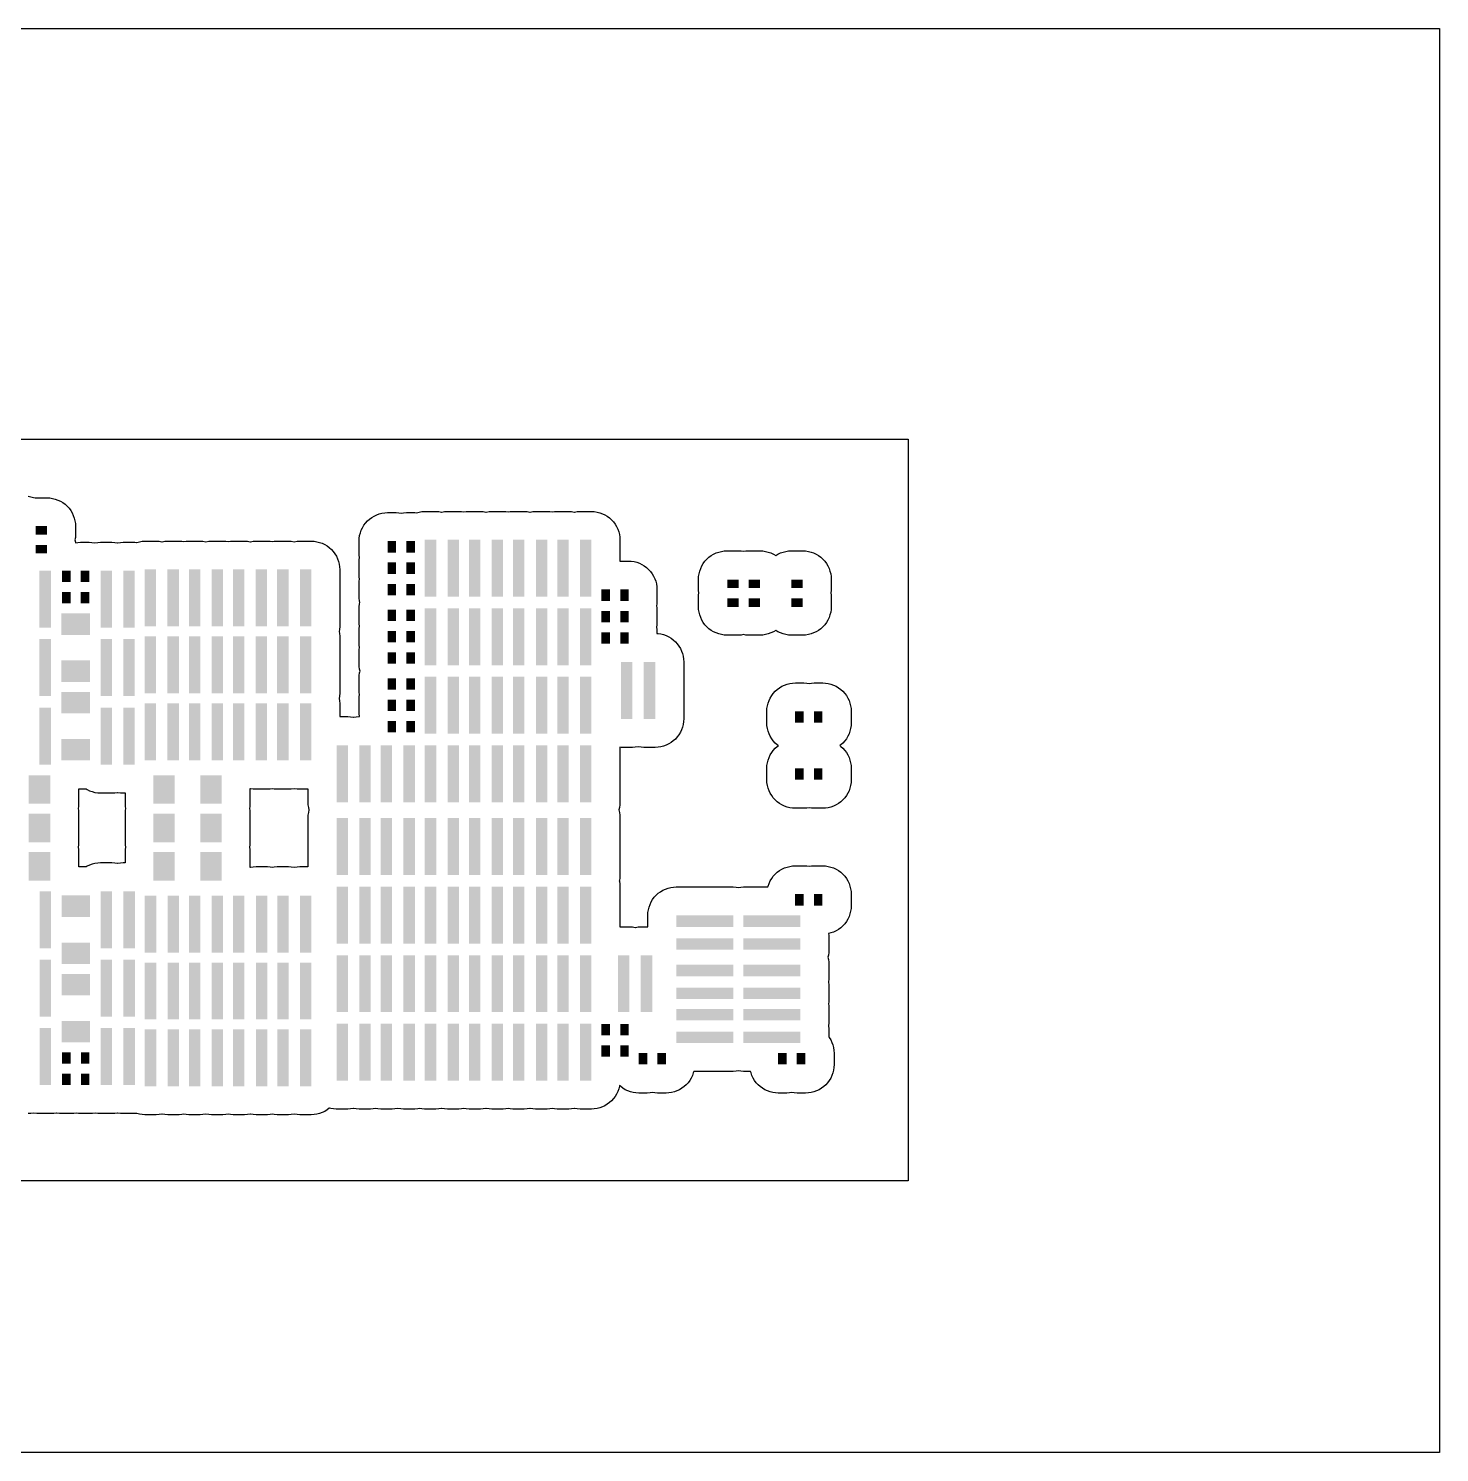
# Model space of a CAD drawing. Extents: x -25000 to -24950, y -12500 to -12475.
# Drawn here: x -24974.77 to -24950, y -12500 to -12475 of the extents above; entities that cross this region are included whole.
import ezdxf

# ---------------------------------------------------------------- set-up
doc = ezdxf.new("R2010")
doc.units = 0
doc.header["$MEASUREMENT"] = 0
doc.layers.get('0').update_dxf_attribs({"linetype": 'CONTINUOUS'})
doc.layers.add('PKG_OUTLINE', color=37, linetype='CONTINUOUS')
doc.layers.add('SOLDERMASK_PADS_BTM', color=150, linetype='CONTINUOUS')

msp = doc.modelspace()

# ---------------------------------------------------------------- linework, layer by layer
for points in [[(-24986.89, -12495.23), (-24986.89, -12482.21), (-24959.33, -12482.21), (-24959.33, -12495.23), (-24986.89, -12495.23)], [(-24974.781, -12483.212), (-24974.732, -12483.22), (-24974.685, -12483.232), (-24974.66, -12483.24), (-24974.65, -12483.24), (-24974.45, -12483.24), (-24974.401, -12483.242), (-24974.352, -12483.25), (-24974.305, -12483.262), (-24974.259, -12483.278), (-24974.214, -12483.299), (-24974.172, -12483.324), (-24974.133, -12483.353), (-24974.096, -12483.386), (-24974.063, -12483.423), (-24974.034, -12483.462), (-24974.009, -12483.504), (-24973.988, -12483.549), (-24973.972, -12483.595), (-24973.96, -12483.642), (-24973.952, -12483.691), (-24973.95, -12483.74), (-24973.95, -12483.89), (-24973.952, -12483.939), (-24973.958, -12483.98), (-24973.952, -12484.021), (-24973.952, -12484.028), (-24973.95, -12484.028), (-24973.909, -12484.022), (-24973.86, -12484.02), (-24973.71, -12484.02), (-24973.661, -12484.022), (-24973.612, -12484.03), (-24973.61, -12484.03), (-24973.608, -12484.03), (-24973.559, -12484.022), (-24973.51, -12484.02), (-24973.31, -12484.02), (-24973.261, -12484.022), (-24973.212, -12484.03), (-24973.21, -12484.03), (-24973.208, -12484.03), (-24973.159, -12484.022), (-24973.11, -12484.02), (-24972.91, -12484.02), (-24972.876, -12484.022), (-24972.875, -12484.022), (-24972.828, -12484.01), (-24972.779, -12484.002), (-24972.73, -12484), (-24972.53, -12484), (-24972.481, -12484.002), (-24972.432, -12484.01), (-24972.43, -12484.01), (-24972.428, -12484.01), (-24972.379, -12484.002), (-24972.33, -12484), (-24972.13, -12484), (-24972.081, -12484.002), (-24972.045, -12484.008), (-24972.009, -12484.002), (-24971.96, -12484), (-24971.76, -12484), (-24971.711, -12484.002), (-24971.662, -12484.01), (-24971.66, -12484.01), (-24971.658, -12484.01), (-24971.609, -12484.002), (-24971.56, -12484), (-24971.36, -12484), (-24971.311, -12484.002), (-24971.27, -12484.008), (-24971.229, -12484.002), (-24971.18, -12484), (-24970.98, -12484), (-24970.931, -12484.002), (-24970.882, -12484.01), (-24970.88, -12484.01), (-24970.878, -12484.01), (-24970.829, -12484.002), (-24970.78, -12484), (-24970.58, -12484), (-24970.531, -12484.002), (-24970.495, -12484.008), (-24970.459, -12484.002), (-24970.41, -12484), (-24970.21, -12484), (-24970.161, -12484.002), (-24970.112, -12484.01), (-24970.11, -12484.01), (-24970.108, -12484.01), (-24970.059, -12484.002), (-24970.01, -12484), (-24969.81, -12484), (-24969.761, -12484.002), (-24969.712, -12484.01), (-24969.665, -12484.022), (-24969.619, -12484.038), (-24969.574, -12484.059), (-24969.532, -12484.084), (-24969.493, -12484.113), (-24969.456, -12484.146), (-24969.423, -12484.183), (-24969.394, -12484.222), (-24969.369, -12484.264), (-24969.348, -12484.309), (-24969.332, -12484.355), (-24969.32, -12484.402), (-24969.312, -12484.451), (-24969.31, -12484.5), (-24969.31, -12485.5), (-24969.312, -12485.549), (-24969.318, -12485.585), (-24969.312, -12485.621), (-24969.31, -12485.67), (-24969.31, -12486.67), (-24969.312, -12486.719), (-24969.318, -12486.76), (-24969.312, -12486.801), (-24969.31, -12486.85), (-24969.31, -12487.08), (-24969.17, -12487.08), (-24969.121, -12487.082), (-24969.072, -12487.09), (-24969.07, -12487.09), (-24969.068, -12487.09), (-24969.019, -12487.082), (-24968.97, -12487.08), (-24968.963, -12487.08), (-24968.962, -12487.07), (-24968.968, -12487.029), (-24968.97, -12486.98), (-24968.97, -12486.78), (-24968.968, -12486.731), (-24968.962, -12486.695), (-24968.968, -12486.659), (-24968.97, -12486.61), (-24968.97, -12486.41), (-24968.968, -12486.361), (-24968.96, -12486.312), (-24968.952, -12486.28), (-24968.96, -12486.248), (-24968.968, -12486.199), (-24968.97, -12486.15), (-24968.97, -12485.95), (-24968.968, -12485.901), (-24968.962, -12485.865), (-24968.968, -12485.829), (-24968.97, -12485.78), (-24968.97, -12485.58), (-24968.968, -12485.531), (-24968.962, -12485.49), (-24968.968, -12485.449), (-24968.97, -12485.4), (-24968.97, -12485.2), (-24968.968, -12485.151), (-24968.96, -12485.102), (-24968.954, -12485.075), (-24968.96, -12485.048), (-24968.968, -12484.999), (-24968.97, -12484.95), (-24968.97, -12484.75), (-24968.968, -12484.701), (-24968.962, -12484.665), (-24968.968, -12484.629), (-24968.97, -12484.58), (-24968.97, -12484.38), (-24968.968, -12484.331), (-24968.962, -12484.29), (-24968.968, -12484.249), (-24968.97, -12484.2), (-24968.97, -12484), (-24968.968, -12483.951), (-24968.96, -12483.902), (-24968.948, -12483.855), (-24968.932, -12483.809), (-24968.911, -12483.764), (-24968.886, -12483.722), (-24968.857, -12483.683), (-24968.824, -12483.646), (-24968.787, -12483.613), (-24968.748, -12483.584), (-24968.706, -12483.559), (-24968.661, -12483.538), (-24968.615, -12483.522), (-24968.568, -12483.51), (-24968.519, -12483.502), (-24968.47, -12483.5), (-24968.32, -12483.5), (-24968.271, -12483.502), (-24968.23, -12483.508), (-24968.189, -12483.502), (-24968.14, -12483.5), (-24967.99, -12483.5), (-24967.964, -12483.501), (-24967.918, -12483.49), (-24967.869, -12483.482), (-24967.82, -12483.48), (-24967.62, -12483.48), (-24967.571, -12483.482), (-24967.522, -12483.49), (-24967.52, -12483.49), (-24967.518, -12483.49), (-24967.469, -12483.482), (-24967.42, -12483.48), (-24967.22, -12483.48), (-24967.171, -12483.482), (-24967.13, -12483.488), (-24967.089, -12483.482), (-24967.04, -12483.48), (-24966.84, -12483.48), (-24966.791, -12483.482), (-24966.742, -12483.49), (-24966.74, -12483.49), (-24966.738, -12483.49), (-24966.689, -12483.482), (-24966.64, -12483.48), (-24966.44, -12483.48), (-24966.391, -12483.482), (-24966.355, -12483.488), (-24966.319, -12483.482), (-24966.27, -12483.48), (-24966.07, -12483.48), (-24966.021, -12483.482), (-24965.972, -12483.49), (-24965.97, -12483.49), (-24965.968, -12483.49), (-24965.919, -12483.482), (-24965.87, -12483.48), (-24965.67, -12483.48), (-24965.621, -12483.482), (-24965.58, -12483.488), (-24965.539, -12483.482), (-24965.49, -12483.48), (-24965.29, -12483.48), (-24965.241, -12483.482), (-24965.192, -12483.49), (-24965.19, -12483.49), (-24965.188, -12483.49), (-24965.139, -12483.482), (-24965.09, -12483.48), (-24964.89, -12483.48), (-24964.841, -12483.482), (-24964.792, -12483.49), (-24964.745, -12483.502), (-24964.699, -12483.518), (-24964.654, -12483.539), (-24964.612, -12483.564), (-24964.573, -12483.593), (-24964.536, -12483.626), (-24964.503, -12483.663), (-24964.474, -12483.702), (-24964.449, -12483.744), (-24964.428, -12483.789), (-24964.412, -12483.835), (-24964.4, -12483.882), (-24964.392, -12483.931), (-24964.39, -12483.98), (-24964.39, -12484.35), (-24964.24, -12484.35), (-24964.191, -12484.352), (-24964.142, -12484.36), (-24964.095, -12484.372), (-24964.049, -12484.388), (-24964.004, -12484.409), (-24963.962, -12484.434), (-24963.923, -12484.463), (-24963.886, -12484.496), (-24963.853, -12484.533), (-24963.824, -12484.572), (-24963.799, -12484.614), (-24963.778, -12484.659), (-24963.762, -12484.705), (-24963.75, -12484.752), (-24963.742, -12484.801), (-24963.74, -12484.85), (-24963.74, -12485.05), (-24963.742, -12485.099), (-24963.748, -12485.135), (-24963.742, -12485.171), (-24963.74, -12485.22), (-24963.74, -12485.42), (-24963.742, -12485.469), (-24963.748, -12485.51), (-24963.742, -12485.551), (-24963.74, -12485.6), (-24963.74, -12485.621), (-24963.721, -12485.622), (-24963.672, -12485.63), (-24963.625, -12485.642), (-24963.579, -12485.658), (-24963.534, -12485.679), (-24963.492, -12485.704), (-24963.453, -12485.733), (-24963.416, -12485.766), (-24963.383, -12485.803), (-24963.354, -12485.842), (-24963.329, -12485.884), (-24963.308, -12485.929), (-24963.292, -12485.975), (-24963.28, -12486.022), (-24963.272, -12486.071), (-24963.27, -12486.12), (-24963.27, -12487.12), (-24963.272, -12487.169), (-24963.28, -12487.218), (-24963.292, -12487.265), (-24963.308, -12487.311), (-24963.329, -12487.356), (-24963.354, -12487.398), (-24963.383, -12487.437), (-24963.416, -12487.474), (-24963.453, -12487.507), (-24963.492, -12487.536), (-24963.534, -12487.561), (-24963.579, -12487.582), (-24963.625, -12487.598), (-24963.672, -12487.61), (-24963.721, -12487.618), (-24963.77, -12487.62), (-24963.97, -12487.62), (-24964.019, -12487.618), (-24964.068, -12487.61), (-24964.07, -12487.61), (-24964.072, -12487.61), (-24964.121, -12487.618), (-24964.17, -12487.62), (-24964.37, -12487.62), (-24964.39, -12487.619), (-24964.39, -12488.58), (-24964.392, -12488.629), (-24964.4, -12488.678), (-24964.41, -12488.72), (-24964.4, -12488.762), (-24964.392, -12488.811), (-24964.39, -12488.86), (-24964.39, -12489.86), (-24964.392, -12489.909), (-24964.4, -12489.958), (-24964.401, -12489.965), (-24964.4, -12489.972), (-24964.392, -12490.021), (-24964.39, -12490.07), (-24964.39, -12490.77), (-24964.22, -12490.77), (-24964.171, -12490.772), (-24964.122, -12490.78), (-24964.12, -12490.78), (-24964.118, -12490.78), (-24964.069, -12490.772), (-24964.02, -12490.77), (-24963.9, -12490.77), (-24963.9, -12490.57), (-24963.898, -12490.521), (-24963.89, -12490.472), (-24963.878, -12490.425), (-24963.862, -12490.379), (-24963.841, -12490.334), (-24963.816, -12490.292), (-24963.787, -12490.253), (-24963.754, -12490.216), (-24963.717, -12490.183), (-24963.678, -12490.154), (-24963.636, -12490.129), (-24963.591, -12490.108), (-24963.545, -12490.092), (-24963.498, -12490.08), (-24963.449, -12490.072), (-24963.4, -12490.07), (-24962.4, -12490.07), (-24962.351, -12490.072), (-24962.31, -12490.078), (-24962.269, -12490.072), (-24962.22, -12490.07), (-24961.792, -12490.07), (-24961.788, -12490.055), (-24961.772, -12490.009), (-24961.751, -12489.964), (-24961.726, -12489.922), (-24961.697, -12489.883), (-24961.664, -12489.846), (-24961.627, -12489.813), (-24961.588, -12489.784), (-24961.546, -12489.759), (-24961.501, -12489.738), (-24961.455, -12489.722), (-24961.408, -12489.71), (-24961.359, -12489.702), (-24961.31, -12489.7), (-24961.16, -12489.7), (-24961.111, -12489.702), (-24961.07, -12489.708), (-24961.029, -12489.702), (-24960.98, -12489.7), (-24960.83, -12489.7), (-24960.781, -12489.702), (-24960.732, -12489.71), (-24960.685, -12489.722), (-24960.639, -12489.738), (-24960.594, -12489.759), (-24960.552, -12489.784), (-24960.513, -12489.813), (-24960.476, -12489.846), (-24960.443, -12489.883), (-24960.414, -12489.922), (-24960.389, -12489.964), (-24960.368, -12490.009), (-24960.352, -12490.055), (-24960.34, -12490.102), (-24960.332, -12490.151), (-24960.33, -12490.2), (-24960.33, -12490.4), (-24960.332, -12490.449), (-24960.34, -12490.498), (-24960.352, -12490.545), (-24960.368, -12490.591), (-24960.389, -12490.636), (-24960.414, -12490.678), (-24960.443, -12490.717), (-24960.476, -12490.754), (-24960.513, -12490.787), (-24960.552, -12490.816), (-24960.594, -12490.841), (-24960.639, -12490.862), (-24960.685, -12490.878), (-24960.727, -12490.889), (-24960.722, -12490.921), (-24960.72, -12490.97), (-24960.72, -12491.17), (-24960.722, -12491.219), (-24960.73, -12491.268), (-24960.739, -12491.305), (-24960.73, -12491.342), (-24960.722, -12491.391), (-24960.72, -12491.44), (-24960.72, -12491.64), (-24960.722, -12491.689), (-24960.73, -12491.738), (-24960.73, -12491.74), (-24960.73, -12491.742), (-24960.722, -12491.791), (-24960.72, -12491.84), (-24960.72, -12492.04), (-24960.722, -12492.089), (-24960.728, -12492.125), (-24960.722, -12492.161), (-24960.72, -12492.21), (-24960.72, -12492.41), (-24960.722, -12492.459), (-24960.73, -12492.508), (-24960.73, -12492.51), (-24960.73, -12492.512), (-24960.722, -12492.561), (-24960.72, -12492.61), (-24960.72, -12492.704), (-24960.714, -12492.712), (-24960.689, -12492.754), (-24960.668, -12492.799), (-24960.652, -12492.845), (-24960.64, -12492.892), (-24960.632, -12492.941), (-24960.63, -12492.99), (-24960.63, -12493.19), (-24960.632, -12493.239), (-24960.64, -12493.288), (-24960.652, -12493.335), (-24960.668, -12493.381), (-24960.689, -12493.426), (-24960.714, -12493.468), (-24960.743, -12493.507), (-24960.776, -12493.544), (-24960.813, -12493.577), (-24960.852, -12493.606), (-24960.894, -12493.631), (-24960.939, -12493.652), (-24960.985, -12493.668), (-24961.032, -12493.68), (-24961.081, -12493.688), (-24961.13, -12493.69), (-24961.28, -12493.69), (-24961.329, -12493.688), (-24961.37, -12493.682), (-24961.411, -12493.688), (-24961.46, -12493.69), (-24961.61, -12493.69), (-24961.659, -12493.688), (-24961.708, -12493.68), (-24961.755, -12493.668), (-24961.801, -12493.652), (-24961.846, -12493.631), (-24961.888, -12493.606), (-24961.927, -12493.577), (-24961.964, -12493.544), (-24961.997, -12493.507), (-24962.026, -12493.468), (-24962.051, -12493.426), (-24962.072, -12493.381), (-24962.088, -12493.335), (-24962.095, -12493.31), (-24962.22, -12493.31), (-24962.269, -12493.308), (-24962.31, -12493.302), (-24962.351, -12493.308), (-24962.4, -12493.31), (-24963.095, -12493.31), (-24963.102, -12493.335), (-24963.118, -12493.381), (-24963.139, -12493.426), (-24963.164, -12493.468), (-24963.193, -12493.507), (-24963.226, -12493.544), (-24963.263, -12493.577), (-24963.302, -12493.606), (-24963.344, -12493.631), (-24963.389, -12493.652), (-24963.435, -12493.668), (-24963.482, -12493.68), (-24963.531, -12493.688), (-24963.58, -12493.69), (-24963.73, -12493.69), (-24963.779, -12493.688), (-24963.82, -12493.682), (-24963.861, -12493.688), (-24963.91, -12493.69), (-24964.06, -12493.69), (-24964.109, -12493.688), (-24964.158, -12493.68), (-24964.205, -12493.668), (-24964.251, -12493.652), (-24964.296, -12493.631), (-24964.338, -12493.606), (-24964.377, -12493.577), (-24964.398, -12493.558), (-24964.4, -12493.568), (-24964.412, -12493.615), (-24964.428, -12493.661), (-24964.449, -12493.706), (-24964.474, -12493.748), (-24964.503, -12493.787), (-24964.536, -12493.824), (-24964.573, -12493.857), (-24964.612, -12493.886), (-24964.654, -12493.911), (-24964.699, -12493.932), (-24964.745, -12493.948), (-24964.792, -12493.96), (-24964.841, -12493.968), (-24964.89, -12493.97), (-24965.09, -12493.97), (-24965.139, -12493.968), (-24965.188, -12493.96), (-24965.19, -12493.96), (-24965.192, -12493.96), (-24965.241, -12493.968), (-24965.29, -12493.97), (-24965.49, -12493.97), (-24965.539, -12493.968), (-24965.58, -12493.962), (-24965.621, -12493.968), (-24965.67, -12493.97), (-24965.87, -12493.97), (-24965.919, -12493.968), (-24965.968, -12493.96), (-24965.97, -12493.96), (-24965.972, -12493.96), (-24966.021, -12493.968), (-24966.07, -12493.97), (-24966.27, -12493.97), (-24966.319, -12493.968), (-24966.355, -12493.962), (-24966.391, -12493.968), (-24966.44, -12493.97), (-24966.64, -12493.97), (-24966.689, -12493.968), (-24966.738, -12493.96), (-24966.74, -12493.96), (-24966.742, -12493.96), (-24966.791, -12493.968), (-24966.84, -12493.97), (-24967.04, -12493.97), (-24967.089, -12493.968), (-24967.13, -12493.962), (-24967.171, -12493.968), (-24967.22, -12493.97), (-24967.42, -12493.97), (-24967.469, -12493.968), (-24967.518, -12493.96), (-24967.52, -12493.96), (-24967.522, -12493.96), (-24967.571, -12493.968), (-24967.62, -12493.97), (-24967.82, -12493.97), (-24967.869, -12493.968), (-24967.905, -12493.962), (-24967.941, -12493.968), (-24967.99, -12493.97), (-24968.19, -12493.97), (-24968.239, -12493.968), (-24968.288, -12493.96), (-24968.29, -12493.96), (-24968.292, -12493.96), (-24968.341, -12493.968), (-24968.39, -12493.97), (-24968.59, -12493.97), (-24968.639, -12493.968), (-24968.68, -12493.962), (-24968.721, -12493.968), (-24968.77, -12493.97), (-24968.97, -12493.97), (-24969.019, -12493.968), (-24969.068, -12493.96), (-24969.07, -12493.96), (-24969.072, -12493.96), (-24969.121, -12493.968), (-24969.17, -12493.97), (-24969.37, -12493.97), (-24969.419, -12493.968), (-24969.468, -12493.96), (-24969.491, -12493.955), (-24969.493, -12493.957), (-24969.532, -12493.986), (-24969.574, -12494.011), (-24969.619, -12494.032), (-24969.665, -12494.048), (-24969.712, -12494.06), (-24969.761, -12494.068), (-24969.81, -12494.07), (-24970.01, -12494.07), (-24970.059, -12494.068), (-24970.108, -12494.06), (-24970.11, -12494.06), (-24970.112, -12494.06), (-24970.161, -12494.068), (-24970.21, -12494.07), (-24970.41, -12494.07), (-24970.459, -12494.068), (-24970.495, -12494.062), (-24970.531, -12494.068), (-24970.58, -12494.07), (-24970.78, -12494.07), (-24970.829, -12494.068), (-24970.878, -12494.06), (-24970.88, -12494.06), (-24970.882, -12494.06), (-24970.931, -12494.068), (-24970.98, -12494.07), (-24971.18, -12494.07), (-24971.229, -12494.068), (-24971.27, -12494.062), (-24971.311, -12494.068), (-24971.36, -12494.07), (-24971.56, -12494.07), (-24971.609, -12494.068), (-24971.658, -12494.06), (-24971.66, -12494.06), (-24971.662, -12494.06), (-24971.711, -12494.068), (-24971.76, -12494.07), (-24971.96, -12494.07), (-24972.009, -12494.068), (-24972.045, -12494.062), (-24972.081, -12494.068), (-24972.13, -12494.07), (-24972.33, -12494.07), (-24972.379, -12494.068), (-24972.428, -12494.06), (-24972.43, -12494.06), (-24972.432, -12494.06), (-24972.481, -12494.068), (-24972.53, -12494.07), (-24972.73, -12494.07), (-24972.779, -12494.068), (-24972.828, -12494.06), (-24972.875, -12494.048), (-24972.876, -12494.048), (-24972.91, -12494.05), (-24973.11, -12494.05), (-24973.159, -12494.048), (-24973.208, -12494.04), (-24973.21, -12494.04), (-24973.212, -12494.04), (-24973.261, -12494.048), (-24973.31, -12494.05), (-24973.51, -12494.05), (-24973.559, -12494.048), (-24973.605, -12494.041), (-24973.651, -12494.048), (-24973.7, -12494.05), (-24973.85, -12494.05), (-24973.899, -12494.048), (-24973.94, -12494.042), (-24973.981, -12494.048), (-24974.03, -12494.05), (-24974.18, -12494.05), (-24974.229, -12494.048), (-24974.278, -12494.04), (-24974.28, -12494.04), (-24974.282, -12494.04), (-24974.331, -12494.048), (-24974.38, -12494.05), (-24974.58, -12494.05), (-24974.629, -12494.048), (-24974.678, -12494.04), (-24974.68, -12494.04), (-24974.682, -12494.04), (-24974.731, -12494.048), (-24974.78, -12494.05)], [(-24962.864, -12485.504), (-24962.897, -12485.467), (-24962.926, -12485.428), (-24962.951, -12485.386), (-24962.972, -12485.341), (-24962.988, -12485.295), (-24963, -12485.248), (-24963.008, -12485.199), (-24963.01, -12485.15), (-24963.01, -12485), (-24963.008, -12484.951), (-24963.002, -12484.91), (-24963.008, -12484.869), (-24963.01, -12484.82), (-24963.01, -12484.67), (-24963.008, -12484.621), (-24963, -12484.572), (-24962.988, -12484.525), (-24962.972, -12484.479), (-24962.951, -12484.434), (-24962.926, -12484.392), (-24962.897, -12484.353), (-24962.864, -12484.316), (-24962.827, -12484.283), (-24962.788, -12484.254), (-24962.746, -12484.229), (-24962.701, -12484.208), (-24962.655, -12484.192), (-24962.608, -12484.18), (-24962.559, -12484.172), (-24962.51, -12484.17), (-24962.31, -12484.17), (-24962.261, -12484.172), (-24962.22, -12484.178), (-24962.179, -12484.172), (-24962.13, -12484.17), (-24961.93, -12484.17), (-24961.881, -12484.172), (-24961.832, -12484.18), (-24961.785, -12484.192), (-24961.739, -12484.208), (-24961.694, -12484.229), (-24961.655, -12484.253), (-24961.616, -12484.229), (-24961.571, -12484.208), (-24961.525, -12484.192), (-24961.478, -12484.18), (-24961.429, -12484.172), (-24961.38, -12484.17), (-24961.18, -12484.17), (-24961.131, -12484.172), (-24961.082, -12484.18), (-24961.035, -12484.192), (-24960.989, -12484.208), (-24960.944, -12484.229), (-24960.902, -12484.254), (-24960.863, -12484.283), (-24960.826, -12484.316), (-24960.793, -12484.353), (-24960.764, -12484.392), (-24960.739, -12484.434), (-24960.718, -12484.479), (-24960.702, -12484.525), (-24960.69, -12484.572), (-24960.682, -12484.621), (-24960.68, -12484.67), (-24960.68, -12484.82), (-24960.682, -12484.869), (-24960.688, -12484.91), (-24960.682, -12484.951), (-24960.68, -12485), (-24960.68, -12485.15), (-24960.682, -12485.199), (-24960.69, -12485.248), (-24960.702, -12485.295), (-24960.718, -12485.341), (-24960.739, -12485.386), (-24960.764, -12485.428), (-24960.793, -12485.467), (-24960.826, -12485.504), (-24960.863, -12485.537), (-24960.902, -12485.566), (-24960.944, -12485.591), (-24960.989, -12485.612), (-24961.035, -12485.628), (-24961.082, -12485.64), (-24961.131, -12485.648), (-24961.18, -12485.65), (-24961.38, -12485.65), (-24961.429, -12485.648), (-24961.478, -12485.64), (-24961.525, -12485.628), (-24961.571, -12485.612), (-24961.616, -12485.591), (-24961.655, -12485.567), (-24961.694, -12485.591), (-24961.739, -12485.612), (-24961.785, -12485.628), (-24961.832, -12485.64), (-24961.881, -12485.648), (-24961.93, -12485.65), (-24962.13, -12485.65), (-24962.179, -12485.648), (-24962.22, -12485.642), (-24962.261, -12485.648), (-24962.31, -12485.65), (-24962.51, -12485.65), (-24962.559, -12485.648), (-24962.608, -12485.64), (-24962.655, -12485.628), (-24962.701, -12485.612), (-24962.746, -12485.591), (-24962.788, -12485.566), (-24962.827, -12485.537), (-24962.864, -12485.504)], [(-24961.455, -12488.668), (-24961.501, -12488.652), (-24961.546, -12488.631), (-24961.588, -12488.606), (-24961.627, -12488.577), (-24961.664, -12488.544), (-24961.697, -12488.507), (-24961.726, -12488.468), (-24961.751, -12488.426), (-24961.772, -12488.381), (-24961.788, -12488.335), (-24961.8, -12488.288), (-24961.808, -12488.239), (-24961.81, -12488.19), (-24961.81, -12487.99), (-24961.808, -12487.941), (-24961.8, -12487.892), (-24961.788, -12487.845), (-24961.772, -12487.799), (-24961.751, -12487.754), (-24961.726, -12487.712), (-24961.697, -12487.673), (-24961.664, -12487.636), (-24961.627, -12487.603), (-24961.609, -12487.59), (-24961.627, -12487.577), (-24961.664, -12487.544), (-24961.697, -12487.507), (-24961.726, -12487.468), (-24961.751, -12487.426), (-24961.772, -12487.381), (-24961.788, -12487.335), (-24961.8, -12487.288), (-24961.808, -12487.239), (-24961.81, -12487.19), (-24961.81, -12486.99), (-24961.808, -12486.941), (-24961.8, -12486.892), (-24961.788, -12486.845), (-24961.772, -12486.799), (-24961.751, -12486.754), (-24961.726, -12486.712), (-24961.697, -12486.673), (-24961.664, -12486.636), (-24961.627, -12486.603), (-24961.588, -12486.574), (-24961.546, -12486.549), (-24961.501, -12486.528), (-24961.455, -12486.512), (-24961.408, -12486.5), (-24961.359, -12486.492), (-24961.31, -12486.49), (-24961.16, -12486.49), (-24961.111, -12486.492), (-24961.07, -12486.498), (-24961.029, -12486.492), (-24960.98, -12486.49), (-24960.83, -12486.49), (-24960.781, -12486.492), (-24960.732, -12486.5), (-24960.685, -12486.512), (-24960.639, -12486.528), (-24960.594, -12486.549), (-24960.552, -12486.574), (-24960.513, -12486.603), (-24960.476, -12486.636), (-24960.443, -12486.673), (-24960.414, -12486.712), (-24960.389, -12486.754), (-24960.368, -12486.799), (-24960.352, -12486.845), (-24960.34, -12486.892), (-24960.332, -12486.941), (-24960.33, -12486.99), (-24960.33, -12487.19), (-24960.332, -12487.239), (-24960.34, -12487.288), (-24960.352, -12487.335), (-24960.368, -12487.381), (-24960.389, -12487.426), (-24960.414, -12487.468), (-24960.443, -12487.507), (-24960.476, -12487.544), (-24960.513, -12487.577), (-24960.531, -12487.59), (-24960.513, -12487.603), (-24960.476, -12487.636), (-24960.443, -12487.673), (-24960.414, -12487.712), (-24960.389, -12487.754), (-24960.368, -12487.799), (-24960.352, -12487.845), (-24960.34, -12487.892), (-24960.332, -12487.941), (-24960.33, -12487.99), (-24960.33, -12488.19), (-24960.332, -12488.239), (-24960.34, -12488.288), (-24960.352, -12488.335), (-24960.368, -12488.381), (-24960.389, -12488.426), (-24960.414, -12488.468), (-24960.443, -12488.507), (-24960.476, -12488.544), (-24960.513, -12488.577), (-24960.552, -12488.606), (-24960.594, -12488.631), (-24960.639, -12488.652), (-24960.685, -12488.668), (-24960.732, -12488.68), (-24960.781, -12488.688), (-24960.83, -12488.69), (-24960.98, -12488.69), (-24961.029, -12488.688), (-24961.07, -12488.682), (-24961.111, -12488.688), (-24961.16, -12488.69), (-24961.31, -12488.69), (-24961.359, -12488.688), (-24961.408, -12488.68), (-24961.455, -12488.668)], [(-24973.89, -12488.35), (-24973.764, -12488.35), (-24973.746, -12488.361), (-24973.701, -12488.382), (-24973.655, -12488.398), (-24973.608, -12488.41), (-24973.559, -12488.418), (-24973.51, -12488.42), (-24973.31, -12488.42), (-24973.261, -12488.418), (-24973.212, -12488.41), (-24973.21, -12488.41), (-24973.208, -12488.41), (-24973.159, -12488.418), (-24973.11, -12488.42), (-24973.08, -12488.42), (-24973.08, -12488.61), (-24973.078, -12488.659), (-24973.072, -12488.695), (-24973.078, -12488.731), (-24973.08, -12488.78), (-24973.08, -12489.28), (-24973.078, -12489.329), (-24973.072, -12489.37), (-24973.078, -12489.411), (-24973.08, -12489.46), (-24973.08, -12489.65), (-24973.11, -12489.65), (-24973.159, -12489.652), (-24973.208, -12489.66), (-24973.21, -12489.66), (-24973.212, -12489.66), (-24973.261, -12489.652), (-24973.31, -12489.65), (-24973.51, -12489.65), (-24973.559, -12489.652), (-24973.608, -12489.66), (-24973.655, -12489.672), (-24973.701, -12489.688), (-24973.746, -12489.709), (-24973.764, -12489.72), (-24973.89, -12489.72), (-24973.89, -12489.46), (-24973.892, -12489.411), (-24973.898, -12489.37), (-24973.892, -12489.329), (-24973.89, -12489.28), (-24973.89, -12488.78), (-24973.892, -12488.731), (-24973.898, -12488.695), (-24973.892, -12488.659), (-24973.89, -12488.61), (-24973.89, -12488.35)], [(-24970.829, -12489.722), (-24970.878, -12489.73), (-24970.88, -12489.73), (-24970.88, -12489.46), (-24970.882, -12489.411), (-24970.888, -12489.37), (-24970.882, -12489.329), (-24970.88, -12489.28), (-24970.88, -12488.78), (-24970.882, -12488.731), (-24970.888, -12488.695), (-24970.882, -12488.659), (-24970.88, -12488.61), (-24970.88, -12488.34), (-24970.88, -12488.34), (-24970.878, -12488.34), (-24970.829, -12488.348), (-24970.78, -12488.35), (-24970.58, -12488.35), (-24970.531, -12488.348), (-24970.495, -12488.342), (-24970.459, -12488.348), (-24970.41, -12488.35), (-24970.21, -12488.35), (-24970.161, -12488.348), (-24970.112, -12488.34), (-24970.11, -12488.34), (-24970.108, -12488.34), (-24970.059, -12488.348), (-24970.01, -12488.35), (-24969.87, -12488.35), (-24969.87, -12488.58), (-24969.868, -12488.629), (-24969.86, -12488.678), (-24969.85, -12488.72), (-24969.86, -12488.762), (-24969.868, -12488.811), (-24969.87, -12488.86), (-24969.87, -12489.72), (-24970.01, -12489.72), (-24970.059, -12489.722), (-24970.108, -12489.73), (-24970.11, -12489.73), (-24970.112, -12489.73), (-24970.161, -12489.722), (-24970.21, -12489.72), (-24970.41, -12489.72), (-24970.459, -12489.722), (-24970.495, -12489.728), (-24970.531, -12489.722), (-24970.58, -12489.72), (-24970.78, -12489.72), (-24970.829, -12489.722)]]:
    msp.add_lwpolyline(points)
at = {"layer": 'PKG_OUTLINE'}
msp.add_lwpolyline([(-25000, -12500), (-25000, -12475), (-24950, -12475), (-24950, -12500)], close=True, dxfattribs=at)
at = {"layer": 'SOLDERMASK_PADS_BTM'}
for points in [[(-24974.651, -12483.887), (-24974.451, -12483.887), (-24974.651, -12483.737), (-24974.451, -12483.737)], [(-24967.816, -12484.975), (-24967.616, -12484.975), (-24967.816, -12483.975), (-24967.616, -12483.975)], [(-24967.416, -12484.975), (-24967.216, -12484.975), (-24967.416, -12483.975), (-24967.216, -12483.975)], [(-24967.041, -12484.975), (-24966.841, -12484.975), (-24967.041, -12483.975), (-24966.841, -12483.975)], [(-24966.641, -12484.975), (-24966.441, -12484.975), (-24966.641, -12483.975), (-24966.441, -12483.975)], [(-24966.266, -12484.975), (-24966.066, -12484.975), (-24966.266, -12483.975), (-24966.066, -12483.975)], [(-24965.866, -12484.975), (-24965.666, -12484.975), (-24965.866, -12483.975), (-24965.666, -12483.975)], [(-24965.491, -12484.975), (-24965.291, -12484.975), (-24965.491, -12483.975), (-24965.291, -12483.975)], [(-24965.091, -12484.975), (-24964.891, -12484.975), (-24965.091, -12483.975), (-24964.891, -12483.975)], [(-24974.651, -12484.217), (-24974.451, -12484.217), (-24974.651, -12484.067), (-24974.451, -12484.067)], [(-24968.471, -12484.2), (-24968.321, -12484.2), (-24968.471, -12484), (-24968.321, -12484)], [(-24968.141, -12484.2), (-24967.991, -12484.2), (-24968.141, -12484), (-24967.991, -12484)], [(-24972.734, -12485.496), (-24972.534, -12485.496), (-24972.734, -12484.496), (-24972.534, -12484.496)], [(-24972.334, -12485.496), (-24972.134, -12485.496), (-24972.334, -12484.496), (-24972.134, -12484.496)], [(-24971.959, -12485.496), (-24971.759, -12485.496), (-24971.959, -12484.496), (-24971.759, -12484.496)], [(-24971.559, -12485.496), (-24971.359, -12485.496), (-24971.559, -12484.496), (-24971.359, -12484.496)], [(-24971.184, -12485.496), (-24970.984, -12485.496), (-24971.184, -12484.496), (-24970.984, -12484.496)], [(-24970.784, -12485.496), (-24970.584, -12485.496), (-24970.784, -12484.496), (-24970.584, -12484.496)], [(-24970.409, -12485.496), (-24970.209, -12485.496), (-24970.409, -12484.496), (-24970.209, -12484.496)], [(-24970.009, -12485.496), (-24969.809, -12485.496), (-24970.009, -12484.496), (-24969.809, -12484.496)], [(-24968.471, -12484.575), (-24968.321, -12484.575), (-24968.471, -12484.375), (-24968.321, -12484.375)], [(-24968.141, -12484.575), (-24967.991, -12484.575), (-24968.141, -12484.375), (-24967.991, -12484.375)], [(-24974.582, -12485.519), (-24974.382, -12485.519), (-24974.582, -12484.519), (-24974.382, -12484.519)], [(-24974.186, -12484.719), (-24974.036, -12484.719), (-24974.186, -12484.519), (-24974.036, -12484.519)], [(-24973.856, -12484.719), (-24973.706, -12484.719), (-24973.856, -12484.519), (-24973.706, -12484.519)], [(-24973.509, -12485.519), (-24973.309, -12485.519), (-24973.509, -12484.519), (-24973.309, -12484.519)], [(-24973.109, -12485.519), (-24972.909, -12485.519), (-24973.109, -12484.519), (-24972.909, -12484.519)], [(-24962.505, -12484.824), (-24962.305, -12484.824), (-24962.505, -12484.674), (-24962.305, -12484.674)], [(-24962.13, -12484.824), (-24961.93, -12484.824), (-24962.13, -12484.674), (-24961.93, -12484.674)], [(-24961.38, -12484.824), (-24961.18, -12484.824), (-24961.38, -12484.674), (-24961.18, -12484.674)], [(-24974.186, -12485.094), (-24974.036, -12485.094), (-24974.186, -12484.894), (-24974.036, -12484.894)], [(-24973.856, -12485.094), (-24973.706, -12485.094), (-24973.856, -12484.894), (-24973.706, -12484.894)], [(-24968.471, -12484.95), (-24968.321, -12484.95), (-24968.471, -12484.75), (-24968.321, -12484.75)], [(-24968.141, -12484.95), (-24967.991, -12484.95), (-24968.141, -12484.75), (-24967.991, -12484.75)], [(-24964.716, -12485.049), (-24964.566, -12485.049), (-24964.716, -12484.849), (-24964.566, -12484.849)], [(-24964.386, -12485.049), (-24964.236, -12485.049), (-24964.386, -12484.849), (-24964.236, -12484.849)], [(-24968.471, -12485.403), (-24968.321, -12485.403), (-24968.471, -12485.203), (-24968.321, -12485.203)], [(-24968.141, -12485.403), (-24967.991, -12485.403), (-24968.141, -12485.203), (-24967.991, -12485.203)], [(-24967.816, -12486.178), (-24967.616, -12486.178), (-24967.816, -12485.178), (-24967.616, -12485.178)], [(-24967.416, -12486.178), (-24967.216, -12486.178), (-24967.416, -12485.178), (-24967.216, -12485.178)], [(-24967.041, -12486.178), (-24966.841, -12486.178), (-24967.041, -12485.178), (-24966.841, -12485.178)], [(-24966.641, -12486.178), (-24966.441, -12486.178), (-24966.641, -12485.178), (-24966.441, -12485.178)], [(-24966.266, -12486.178), (-24966.066, -12486.178), (-24966.266, -12485.178), (-24966.066, -12485.178)], [(-24965.866, -12486.178), (-24965.666, -12486.178), (-24965.866, -12485.178), (-24965.666, -12485.178)], [(-24965.491, -12486.178), (-24965.291, -12486.178), (-24965.491, -12485.178), (-24965.291, -12485.178)], [(-24965.091, -12486.178), (-24964.891, -12486.178), (-24965.091, -12485.178), (-24964.891, -12485.178)], [(-24964.716, -12485.424), (-24964.566, -12485.424), (-24964.716, -12485.224), (-24964.566, -12485.224)], [(-24964.386, -12485.424), (-24964.236, -12485.424), (-24964.386, -12485.224), (-24964.236, -12485.224)], [(-24962.505, -12485.154), (-24962.305, -12485.154), (-24962.505, -12485.004), (-24962.305, -12485.004)], [(-24962.13, -12485.154), (-24961.93, -12485.154), (-24962.13, -12485.004), (-24961.93, -12485.004)], [(-24961.38, -12485.154), (-24961.18, -12485.154), (-24961.38, -12485.004), (-24961.18, -12485.004)], [(-24974.196, -12485.645), (-24973.696, -12485.645), (-24974.196, -12485.269), (-24973.696, -12485.269)], [(-24974.582, -12486.721), (-24974.382, -12486.721), (-24974.582, -12485.721), (-24974.382, -12485.721)], [(-24973.509, -12486.721), (-24973.309, -12486.721), (-24973.509, -12485.721), (-24973.309, -12485.721)], [(-24973.109, -12486.721), (-24972.909, -12486.721), (-24973.109, -12485.721), (-24972.909, -12485.721)], [(-24972.734, -12486.671), (-24972.534, -12486.671), (-24972.734, -12485.671), (-24972.534, -12485.671)], [(-24972.334, -12486.671), (-24972.134, -12486.671), (-24972.334, -12485.671), (-24972.134, -12485.671)], [(-24971.959, -12486.671), (-24971.759, -12486.671), (-24971.959, -12485.671), (-24971.759, -12485.671)], [(-24971.559, -12486.671), (-24971.359, -12486.671), (-24971.559, -12485.671), (-24971.359, -12485.671)], [(-24971.184, -12486.671), (-24970.984, -12486.671), (-24971.184, -12485.671), (-24970.984, -12485.671)], [(-24970.784, -12486.671), (-24970.584, -12486.671), (-24970.784, -12485.671), (-24970.584, -12485.671)], [(-24970.409, -12486.671), (-24970.209, -12486.671), (-24970.409, -12485.671), (-24970.209, -12485.671)], [(-24970.009, -12486.671), (-24969.809, -12486.671), (-24970.009, -12485.671), (-24969.809, -12485.671)], [(-24968.471, -12485.778), (-24968.321, -12485.778), (-24968.471, -12485.578), (-24968.321, -12485.578)], [(-24968.141, -12485.778), (-24967.991, -12485.778), (-24968.141, -12485.578), (-24967.991, -12485.578)], [(-24964.716, -12485.799), (-24964.566, -12485.799), (-24964.716, -12485.599), (-24964.566, -12485.599)], [(-24964.386, -12485.799), (-24964.236, -12485.799), (-24964.386, -12485.599), (-24964.236, -12485.599)], [(-24968.471, -12486.153), (-24968.321, -12486.153), (-24968.471, -12485.953), (-24968.321, -12485.953)], [(-24968.141, -12486.153), (-24967.991, -12486.153), (-24968.141, -12485.953), (-24967.991, -12485.953)], [(-24974.196, -12486.471), (-24973.696, -12486.471), (-24974.196, -12486.095), (-24973.696, -12486.095)], [(-24964.371, -12487.123), (-24964.171, -12487.123), (-24964.371, -12486.123), (-24964.171, -12486.123)], [(-24963.971, -12487.123), (-24963.771, -12487.123), (-24963.971, -12486.123), (-24963.771, -12486.123)], [(-24968.471, -12486.607), (-24968.321, -12486.607), (-24968.471, -12486.407), (-24968.321, -12486.407)], [(-24968.141, -12486.607), (-24967.991, -12486.607), (-24968.141, -12486.407), (-24967.991, -12486.407)], [(-24967.816, -12487.382), (-24967.616, -12487.382), (-24967.816, -12486.382), (-24967.616, -12486.382)], [(-24967.416, -12487.382), (-24967.216, -12487.382), (-24967.416, -12486.382), (-24967.216, -12486.382)], [(-24967.041, -12487.382), (-24966.841, -12487.382), (-24967.041, -12486.382), (-24966.841, -12486.382)], [(-24966.641, -12487.382), (-24966.441, -12487.382), (-24966.641, -12486.382), (-24966.441, -12486.382)], [(-24966.266, -12487.382), (-24966.066, -12487.382), (-24966.266, -12486.382), (-24966.066, -12486.382)], [(-24965.866, -12487.382), (-24965.666, -12487.382), (-24965.866, -12486.382), (-24965.666, -12486.382)], [(-24965.491, -12487.382), (-24965.291, -12487.382), (-24965.491, -12486.382), (-24965.291, -12486.382)], [(-24965.091, -12487.382), (-24964.891, -12487.382), (-24965.091, -12486.382), (-24964.891, -12486.382)], [(-24974.196, -12487.022), (-24973.696, -12487.022), (-24974.196, -12486.646), (-24973.696, -12486.646)], [(-24974.582, -12487.924), (-24974.382, -12487.924), (-24974.582, -12486.924), (-24974.382, -12486.924)], [(-24973.509, -12487.924), (-24973.309, -12487.924), (-24973.509, -12486.924), (-24973.309, -12486.924)], [(-24973.109, -12487.924), (-24972.909, -12487.924), (-24973.109, -12486.924), (-24972.909, -12486.924)], [(-24972.734, -12487.846), (-24972.534, -12487.846), (-24972.734, -12486.846), (-24972.534, -12486.846)], [(-24972.334, -12487.846), (-24972.134, -12487.846), (-24972.334, -12486.846), (-24972.134, -12486.846)], [(-24971.959, -12487.846), (-24971.759, -12487.846), (-24971.959, -12486.846), (-24971.759, -12486.846)], [(-24971.559, -12487.846), (-24971.359, -12487.846), (-24971.559, -12486.846), (-24971.359, -12486.846)], [(-24971.184, -12487.846), (-24970.984, -12487.846), (-24971.184, -12486.846), (-24970.984, -12486.846)], [(-24970.784, -12487.846), (-24970.584, -12487.846), (-24970.784, -12486.846), (-24970.584, -12486.846)], [(-24970.409, -12487.846), (-24970.209, -12487.846), (-24970.409, -12486.846), (-24970.209, -12486.846)], [(-24970.009, -12487.846), (-24969.809, -12487.846), (-24970.009, -12486.846), (-24969.809, -12486.846)], [(-24968.471, -12486.982), (-24968.321, -12486.982), (-24968.471, -12486.782), (-24968.321, -12486.782)], [(-24968.141, -12486.982), (-24967.991, -12486.982), (-24968.141, -12486.782), (-24967.991, -12486.782)], [(-24961.314, -12487.189), (-24961.164, -12487.189), (-24961.314, -12486.989), (-24961.164, -12486.989)], [(-24960.984, -12487.189), (-24960.834, -12487.189), (-24960.984, -12486.989), (-24960.834, -12486.989)], [(-24968.471, -12487.357), (-24968.321, -12487.357), (-24968.471, -12487.157), (-24968.321, -12487.157)], [(-24968.141, -12487.357), (-24967.991, -12487.357), (-24968.141, -12487.157), (-24967.991, -12487.157)], [(-24974.196, -12487.848), (-24973.696, -12487.848), (-24974.196, -12487.472), (-24973.696, -12487.472)], [(-24969.366, -12488.585), (-24969.166, -12488.585), (-24969.366, -12487.585), (-24969.166, -12487.585)], [(-24968.966, -12488.585), (-24968.766, -12488.585), (-24968.966, -12487.585), (-24968.766, -12487.585)], [(-24968.591, -12488.585), (-24968.391, -12488.585), (-24968.591, -12487.585), (-24968.391, -12487.585)], [(-24968.191, -12488.585), (-24967.991, -12488.585), (-24968.191, -12487.585), (-24967.991, -12487.585)], [(-24967.816, -12488.585), (-24967.616, -12488.585), (-24967.816, -12487.585), (-24967.616, -12487.585)], [(-24967.416, -12488.585), (-24967.216, -12488.585), (-24967.416, -12487.585), (-24967.216, -12487.585)], [(-24967.041, -12488.585), (-24966.841, -12488.585), (-24967.041, -12487.585), (-24966.841, -12487.585)], [(-24966.641, -12488.585), (-24966.441, -12488.585), (-24966.641, -12487.585), (-24966.441, -12487.585)], [(-24966.266, -12488.585), (-24966.066, -12488.585), (-24966.266, -12487.585), (-24966.066, -12487.585)], [(-24965.866, -12488.585), (-24965.666, -12488.585), (-24965.866, -12487.585), (-24965.666, -12487.585)], [(-24965.491, -12488.585), (-24965.291, -12488.585), (-24965.491, -12487.585), (-24965.291, -12487.585)], [(-24965.091, -12488.585), (-24964.891, -12488.585), (-24965.091, -12487.585), (-24964.891, -12487.585)], [(-24961.314, -12488.19), (-24961.164, -12488.19), (-24961.314, -12487.99), (-24961.164, -12487.99)], [(-24960.984, -12488.19), (-24960.834, -12488.19), (-24960.984, -12487.99), (-24960.834, -12487.99)], [(-24974.769, -12488.61), (-24974.393, -12488.61), (-24974.769, -12488.11), (-24974.393, -12488.11)], [(-24972.584, -12488.61), (-24972.208, -12488.61), (-24972.584, -12488.11), (-24972.208, -12488.11)], [(-24971.758, -12488.61), (-24971.382, -12488.61), (-24971.758, -12488.11), (-24971.382, -12488.11)], [(-24974.769, -12489.285), (-24974.393, -12489.285), (-24974.769, -12488.785), (-24974.393, -12488.785)], [(-24972.584, -12489.285), (-24972.208, -12489.285), (-24972.584, -12488.785), (-24972.208, -12488.785)], [(-24971.758, -12489.285), (-24971.382, -12489.285), (-24971.758, -12488.785), (-24971.382, -12488.785)], [(-24969.366, -12489.863), (-24969.166, -12489.863), (-24969.366, -12488.863), (-24969.166, -12488.863)], [(-24968.966, -12489.863), (-24968.766, -12489.863), (-24968.966, -12488.863), (-24968.766, -12488.863)], [(-24968.591, -12489.863), (-24968.391, -12489.863), (-24968.591, -12488.863), (-24968.391, -12488.863)], [(-24968.191, -12489.863), (-24967.991, -12489.863), (-24968.191, -12488.863), (-24967.991, -12488.863)], [(-24967.816, -12489.863), (-24967.616, -12489.863), (-24967.816, -12488.863), (-24967.616, -12488.863)], [(-24967.416, -12489.863), (-24967.216, -12489.863), (-24967.416, -12488.863), (-24967.216, -12488.863)], [(-24967.041, -12489.863), (-24966.841, -12489.863), (-24967.041, -12488.863), (-24966.841, -12488.863)], [(-24966.641, -12489.863), (-24966.441, -12489.863), (-24966.641, -12488.863), (-24966.441, -12488.863)], [(-24966.266, -12489.863), (-24966.066, -12489.863), (-24966.266, -12488.863), (-24966.066, -12488.863)], [(-24965.866, -12489.863), (-24965.666, -12489.863), (-24965.866, -12488.863), (-24965.666, -12488.863)], [(-24965.491, -12489.863), (-24965.291, -12489.863), (-24965.491, -12488.863), (-24965.291, -12488.863)], [(-24965.091, -12489.863), (-24964.891, -12489.863), (-24965.091, -12488.863), (-24964.891, -12488.863)], [(-24974.769, -12489.96), (-24974.393, -12489.96), (-24974.769, -12489.46), (-24974.393, -12489.46)], [(-24972.584, -12489.96), (-24972.208, -12489.96), (-24972.584, -12489.46), (-24972.208, -12489.46)], [(-24971.758, -12489.96), (-24971.382, -12489.96), (-24971.758, -12489.46), (-24971.382, -12489.46)], [(-24974.58, -12491.146), (-24974.38, -12491.146), (-24974.58, -12490.146), (-24974.38, -12490.146)], [(-24974.194, -12490.597), (-24973.694, -12490.597), (-24974.194, -12490.221), (-24973.694, -12490.221)], [(-24973.507, -12491.146), (-24973.307, -12491.146), (-24973.507, -12490.146), (-24973.307, -12490.146)], [(-24973.107, -12491.146), (-24972.907, -12491.146), (-24973.107, -12490.146), (-24972.907, -12490.146)], [(-24972.732, -12491.223), (-24972.532, -12491.223), (-24972.732, -12490.223), (-24972.532, -12490.223)], [(-24972.332, -12491.223), (-24972.132, -12491.223), (-24972.332, -12490.223), (-24972.132, -12490.223)], [(-24971.957, -12491.223), (-24971.757, -12491.223), (-24971.957, -12490.223), (-24971.757, -12490.223)], [(-24971.557, -12491.223), (-24971.357, -12491.223), (-24971.557, -12490.223), (-24971.357, -12490.223)], [(-24971.182, -12491.223), (-24970.982, -12491.223), (-24971.182, -12490.223), (-24970.982, -12490.223)], [(-24970.782, -12491.223), (-24970.582, -12491.223), (-24970.782, -12490.223), (-24970.582, -12490.223)], [(-24970.407, -12491.223), (-24970.207, -12491.223), (-24970.407, -12490.223), (-24970.207, -12490.223)], [(-24970.007, -12491.223), (-24969.807, -12491.223), (-24970.007, -12490.223), (-24969.807, -12490.223)], [(-24969.366, -12491.066), (-24969.166, -12491.066), (-24969.366, -12490.066), (-24969.166, -12490.066)], [(-24968.966, -12491.066), (-24968.766, -12491.066), (-24968.966, -12490.066), (-24968.766, -12490.066)], [(-24968.591, -12491.066), (-24968.391, -12491.066), (-24968.591, -12490.066), (-24968.391, -12490.066)], [(-24968.191, -12491.066), (-24967.991, -12491.066), (-24968.191, -12490.066), (-24967.991, -12490.066)], [(-24967.816, -12491.066), (-24967.616, -12491.066), (-24967.816, -12490.066), (-24967.616, -12490.066)], [(-24967.416, -12491.066), (-24967.216, -12491.066), (-24967.416, -12490.066), (-24967.216, -12490.066)], [(-24967.041, -12491.066), (-24966.841, -12491.066), (-24967.041, -12490.066), (-24966.841, -12490.066)], [(-24966.641, -12491.066), (-24966.441, -12491.066), (-24966.641, -12490.066), (-24966.441, -12490.066)], [(-24966.266, -12491.066), (-24966.066, -12491.066), (-24966.266, -12490.066), (-24966.066, -12490.066)], [(-24965.866, -12491.066), (-24965.666, -12491.066), (-24965.866, -12490.066), (-24965.666, -12490.066)], [(-24965.491, -12491.066), (-24965.291, -12491.066), (-24965.491, -12490.066), (-24965.291, -12490.066)], [(-24965.091, -12491.066), (-24964.891, -12491.066), (-24965.091, -12490.066), (-24964.891, -12490.066)], [(-24961.314, -12490.397), (-24961.164, -12490.397), (-24961.314, -12490.197), (-24961.164, -12490.197)], [(-24960.984, -12490.397), (-24960.834, -12490.397), (-24960.984, -12490.197), (-24960.834, -12490.197)], [(-24963.399, -12490.772), (-24962.399, -12490.772), (-24963.399, -12490.572), (-24962.399, -12490.572)], [(-24962.224, -12490.772), (-24961.224, -12490.772), (-24962.224, -12490.572), (-24961.224, -12490.572)], [(-24963.399, -12491.172), (-24962.399, -12491.172), (-24963.399, -12490.972), (-24962.399, -12490.972)], [(-24962.224, -12491.172), (-24961.224, -12491.172), (-24962.224, -12490.972), (-24961.224, -12490.972)], [(-24974.194, -12491.423), (-24973.694, -12491.423), (-24974.194, -12491.047), (-24973.694, -12491.047)], [(-24974.58, -12492.348), (-24974.38, -12492.348), (-24974.58, -12491.348), (-24974.38, -12491.348)], [(-24973.507, -12492.348), (-24973.307, -12492.348), (-24973.507, -12491.348), (-24973.307, -12491.348)], [(-24973.107, -12492.348), (-24972.907, -12492.348), (-24973.107, -12491.348), (-24972.907, -12491.348)], [(-24972.732, -12492.398), (-24972.532, -12492.398), (-24972.732, -12491.398), (-24972.532, -12491.398)], [(-24972.332, -12492.398), (-24972.132, -12492.398), (-24972.332, -12491.398), (-24972.132, -12491.398)], [(-24971.957, -12492.398), (-24971.757, -12492.398), (-24971.957, -12491.398), (-24971.757, -12491.398)], [(-24971.557, -12492.398), (-24971.357, -12492.398), (-24971.557, -12491.398), (-24971.357, -12491.398)], [(-24971.182, -12492.398), (-24970.982, -12492.398), (-24971.182, -12491.398), (-24970.982, -12491.398)], [(-24970.782, -12492.398), (-24970.582, -12492.398), (-24970.782, -12491.398), (-24970.582, -12491.398)], [(-24970.407, -12492.398), (-24970.207, -12492.398), (-24970.407, -12491.398), (-24970.207, -12491.398)], [(-24970.007, -12492.398), (-24969.807, -12492.398), (-24970.007, -12491.398), (-24969.807, -12491.398)], [(-24969.366, -12492.269), (-24969.166, -12492.269), (-24969.366, -12491.269), (-24969.166, -12491.269)], [(-24968.966, -12492.269), (-24968.766, -12492.269), (-24968.966, -12491.269), (-24968.766, -12491.269)], [(-24968.591, -12492.269), (-24968.391, -12492.269), (-24968.591, -12491.269), (-24968.391, -12491.269)], [(-24968.191, -12492.269), (-24967.991, -12492.269), (-24968.191, -12491.269), (-24967.991, -12491.269)], [(-24967.816, -12492.269), (-24967.616, -12492.269), (-24967.816, -12491.269), (-24967.616, -12491.269)], [(-24967.416, -12492.269), (-24967.216, -12492.269), (-24967.416, -12491.269), (-24967.216, -12491.269)], [(-24967.041, -12492.269), (-24966.841, -12492.269), (-24967.041, -12491.269), (-24966.841, -12491.269)], [(-24966.641, -12492.269), (-24966.441, -12492.269), (-24966.641, -12491.269), (-24966.441, -12491.269)], [(-24966.266, -12492.269), (-24966.066, -12492.269), (-24966.266, -12491.269), (-24966.066, -12491.269)], [(-24965.866, -12492.269), (-24965.666, -12492.269), (-24965.866, -12491.269), (-24965.666, -12491.269)], [(-24965.491, -12492.269), (-24965.291, -12492.269), (-24965.491, -12491.269), (-24965.291, -12491.269)], [(-24965.091, -12492.269), (-24964.891, -12492.269), (-24965.091, -12491.269), (-24964.891, -12491.269)], [(-24964.424, -12492.269), (-24964.224, -12492.269), (-24964.424, -12491.269), (-24964.224, -12491.269)], [(-24964.024, -12492.269), (-24963.824, -12492.269), (-24964.024, -12491.269), (-24963.824, -12491.269)], [(-24963.399, -12491.638), (-24962.399, -12491.638), (-24963.399, -12491.438), (-24962.399, -12491.438)], [(-24962.224, -12491.638), (-24961.224, -12491.638), (-24962.224, -12491.438), (-24961.224, -12491.438)], [(-24974.194, -12491.974), (-24973.694, -12491.974), (-24974.194, -12491.598), (-24973.694, -12491.598)], [(-24963.399, -12492.038), (-24962.399, -12492.038), (-24963.399, -12491.838), (-24962.399, -12491.838)], [(-24962.224, -12492.038), (-24961.224, -12492.038), (-24962.224, -12491.838), (-24961.224, -12491.838)], [(-24963.399, -12492.413), (-24962.399, -12492.413), (-24963.399, -12492.213), (-24962.399, -12492.213)], [(-24962.224, -12492.413), (-24961.224, -12492.413), (-24962.224, -12492.213), (-24961.224, -12492.213)], [(-24974.194, -12492.8), (-24973.694, -12492.8), (-24974.194, -12492.424), (-24973.694, -12492.424)], [(-24969.366, -12493.473), (-24969.166, -12493.473), (-24969.366, -12492.473), (-24969.166, -12492.473)], [(-24968.966, -12493.473), (-24968.766, -12493.473), (-24968.966, -12492.473), (-24968.766, -12492.473)], [(-24968.591, -12493.473), (-24968.391, -12493.473), (-24968.591, -12492.473), (-24968.391, -12492.473)], [(-24968.191, -12493.473), (-24967.991, -12493.473), (-24968.191, -12492.473), (-24967.991, -12492.473)], [(-24967.816, -12493.473), (-24967.616, -12493.473), (-24967.816, -12492.473), (-24967.616, -12492.473)], [(-24967.416, -12493.473), (-24967.216, -12493.473), (-24967.416, -12492.473), (-24967.216, -12492.473)], [(-24967.041, -12493.473), (-24966.841, -12493.473), (-24967.041, -12492.473), (-24966.841, -12492.473)], [(-24966.641, -12493.473), (-24966.441, -12493.473), (-24966.641, -12492.473), (-24966.441, -12492.473)], [(-24966.266, -12493.473), (-24966.066, -12493.473), (-24966.266, -12492.473), (-24966.066, -12492.473)], [(-24965.866, -12493.473), (-24965.666, -12493.473), (-24965.866, -12492.473), (-24965.666, -12492.473)], [(-24965.491, -12493.473), (-24965.291, -12493.473), (-24965.491, -12492.473), (-24965.291, -12492.473)], [(-24965.091, -12493.473), (-24964.891, -12493.473), (-24965.091, -12492.473), (-24964.891, -12492.473)], [(-24964.716, -12492.676), (-24964.566, -12492.676), (-24964.716, -12492.476), (-24964.566, -12492.476)], [(-24964.386, -12492.676), (-24964.236, -12492.676), (-24964.386, -12492.476), (-24964.236, -12492.476)], [(-24974.58, -12493.55), (-24974.38, -12493.55), (-24974.58, -12492.55), (-24974.38, -12492.55)], [(-24973.507, -12493.55), (-24973.307, -12493.55), (-24973.507, -12492.55), (-24973.307, -12492.55)], [(-24973.107, -12493.55), (-24972.907, -12493.55), (-24973.107, -12492.55), (-24972.907, -12492.55)], [(-24972.732, -12493.573), (-24972.532, -12493.573), (-24972.732, -12492.573), (-24972.532, -12492.573)], [(-24972.332, -12493.573), (-24972.132, -12493.573), (-24972.332, -12492.573), (-24972.132, -12492.573)], [(-24971.957, -12493.573), (-24971.757, -12493.573), (-24971.957, -12492.573), (-24971.757, -12492.573)], [(-24971.557, -12493.573), (-24971.357, -12493.573), (-24971.557, -12492.573), (-24971.357, -12492.573)], [(-24971.182, -12493.573), (-24970.982, -12493.573), (-24971.182, -12492.573), (-24970.982, -12492.573)], [(-24970.782, -12493.573), (-24970.582, -12493.573), (-24970.782, -12492.573), (-24970.582, -12492.573)], [(-24970.407, -12493.573), (-24970.207, -12493.573), (-24970.407, -12492.573), (-24970.207, -12492.573)], [(-24970.007, -12493.573), (-24969.807, -12493.573), (-24970.007, -12492.573), (-24969.807, -12492.573)], [(-24963.399, -12492.813), (-24962.399, -12492.813), (-24963.399, -12492.613), (-24962.399, -12492.613)], [(-24962.224, -12492.813), (-24961.224, -12492.813), (-24962.224, -12492.613), (-24961.224, -12492.613)], [(-24974.184, -12493.175), (-24974.034, -12493.175), (-24974.184, -12492.975), (-24974.034, -12492.975)], [(-24973.854, -12493.175), (-24973.704, -12493.175), (-24973.854, -12492.975), (-24973.704, -12492.975)], [(-24964.716, -12493.051), (-24964.566, -12493.051), (-24964.716, -12492.851), (-24964.566, -12492.851)], [(-24964.386, -12493.051), (-24964.236, -12493.051), (-24964.386, -12492.851), (-24964.236, -12492.851)], [(-24964.061, -12493.188), (-24963.911, -12493.188), (-24964.061, -12492.988), (-24963.911, -12492.988)], [(-24963.731, -12493.188), (-24963.581, -12493.188), (-24963.731, -12492.988), (-24963.581, -12492.988)], [(-24961.615, -12493.188), (-24961.465, -12493.188), (-24961.615, -12492.988), (-24961.465, -12492.988)], [(-24961.285, -12493.188), (-24961.135, -12493.188), (-24961.285, -12492.988), (-24961.135, -12492.988)], [(-24974.184, -12493.55), (-24974.034, -12493.55), (-24974.184, -12493.35), (-24974.034, -12493.35)], [(-24973.854, -12493.55), (-24973.704, -12493.55), (-24973.854, -12493.35), (-24973.704, -12493.35)]]:
    msp.add_solid(points, dxfattribs=at)

doc.saveas('drawing.dxf')
